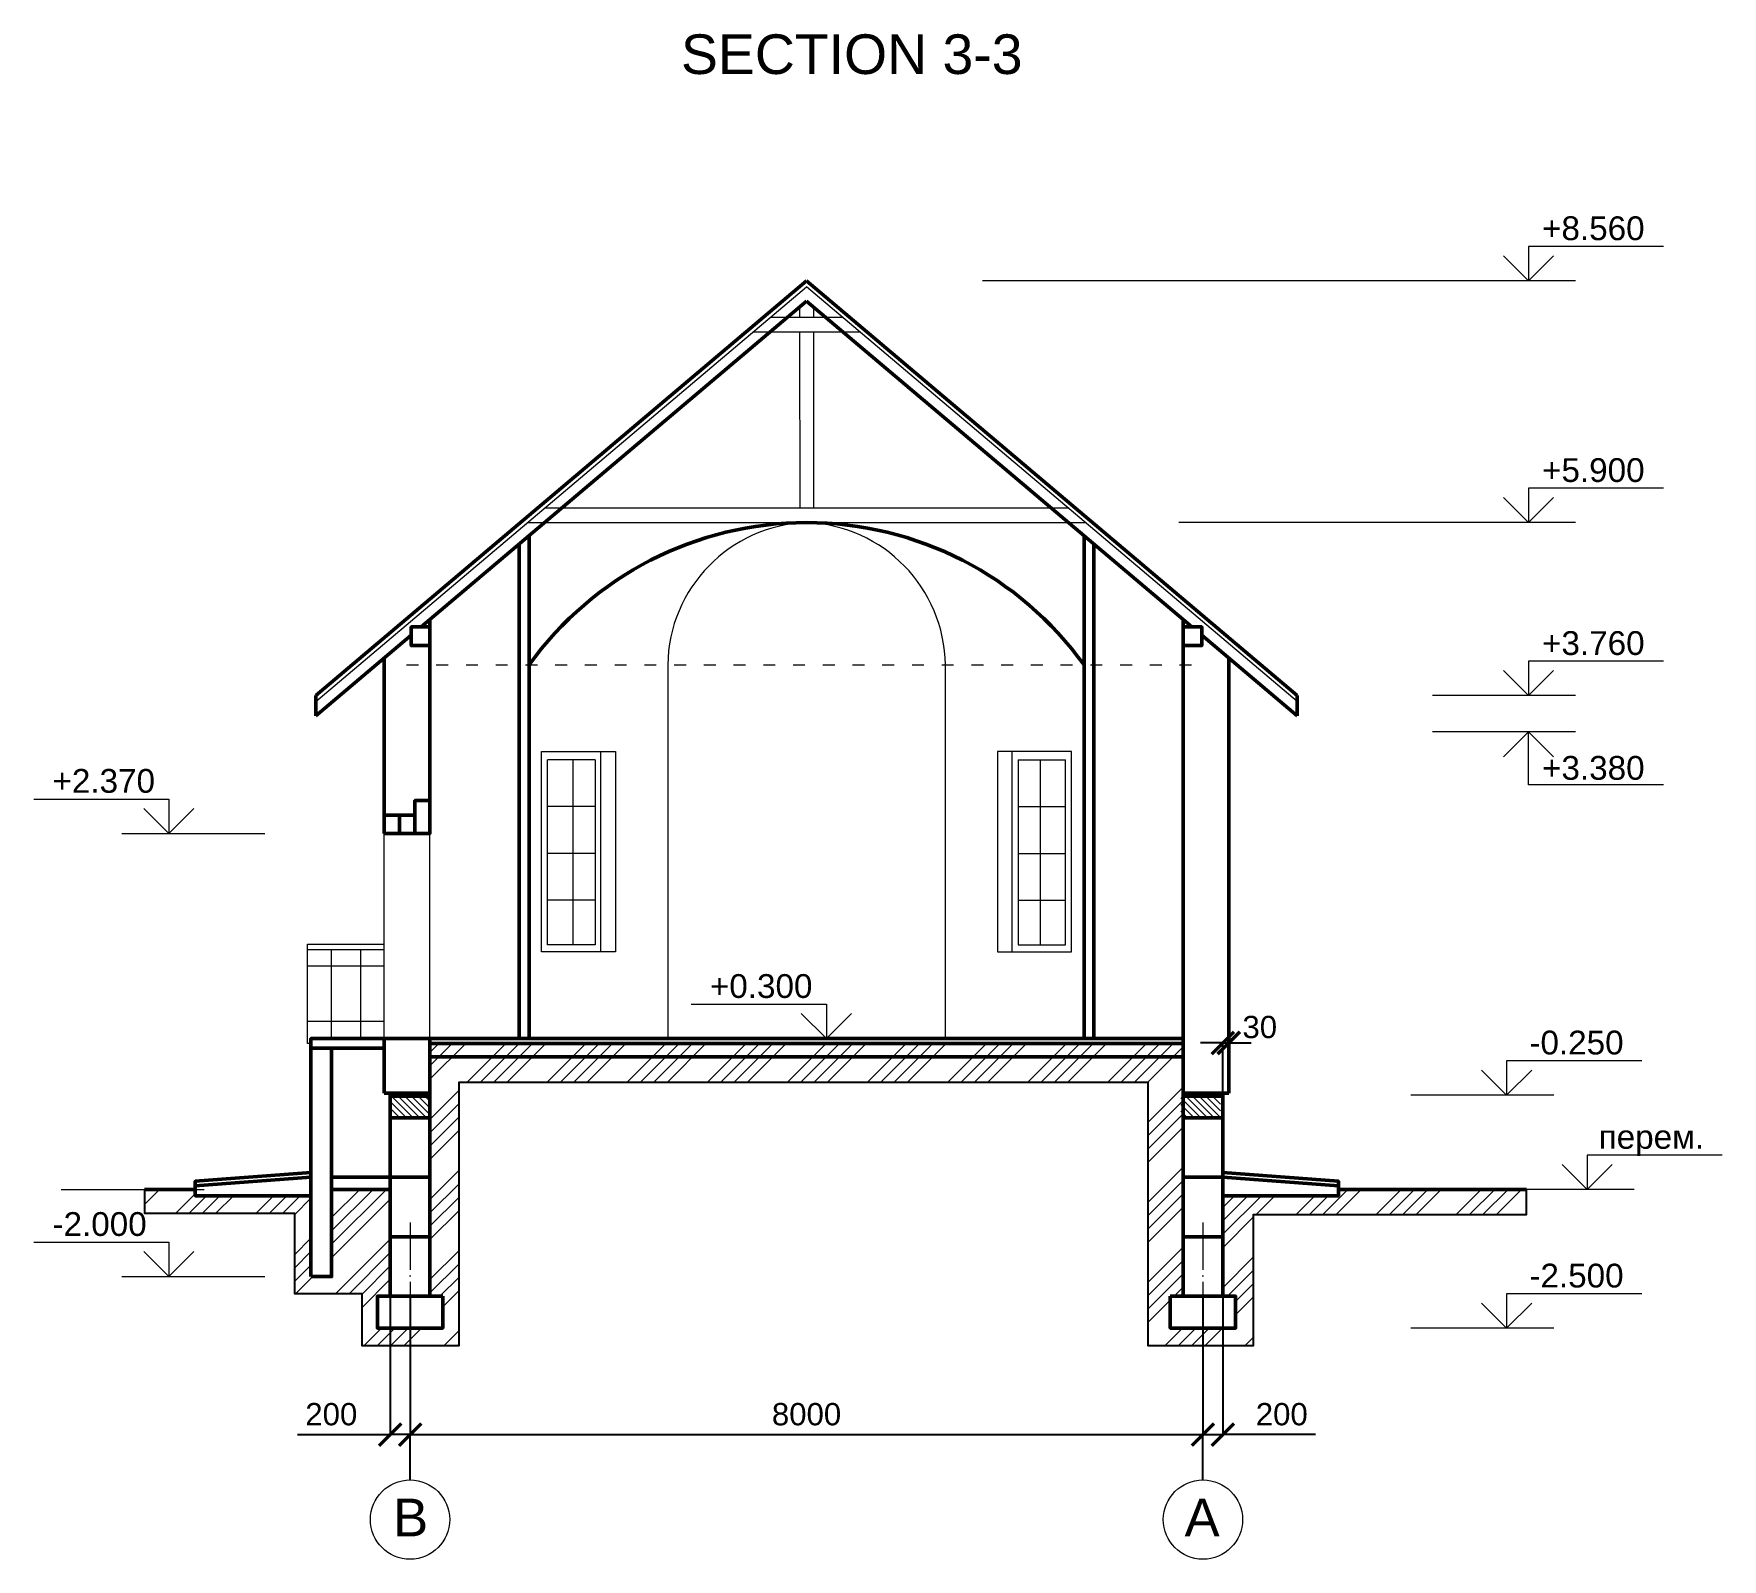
# Model space of a CAD drawing. Header units: millimetres. Extents: x 159 to 5807, y 71 to 6378.
# Drawn here: x 4103 to 5807, y 128 to 1667 of the extents above; entities that cross this region are included whole.
import ezdxf

# ---------------------------------------------------------------- set-up
doc = ezdxf.new("R2010")
doc.units = ezdxf.units.MM
doc.linetypes.add('ACAD_ISO03W100', pattern=[30, 12, -18])
doc.linetypes.add('ACAD_ISO04W100', pattern=[30, 24, -3, 0, -3])
for name, color, linetype, lineweight in [('dim', 4, 'Continuous', 13), ('fasad', 251, 'Continuous', 15), ('hatch', 253, 'Continuous', 5), ('wall', 5, 'Continuous', 50)]:
    doc.layers.add(name, color=color, linetype=linetype, lineweight=lineweight)
doc.styles.add('dim_st2', font='arial.ttf')
doc.styles.get("Standard").update_dxf_attribs({"font": 'arial.ttf'})
doc.dimstyles.new('dims_100', dxfattribs={"dimscale": 9, "dimtxt": 2.5, "dimasz": 2.5, "dimexe": 0, "dimexo": 0, "dimgap": 1, "dimtad": 1, "dimlfac": 10, "dimrnd": 5, "dimtxsty": 'dim_st2', "dimblk": '1q', "dimcen": 2.5, "dimadec": 0, "dimazin": 0, "dimtfac": 1, "dimtmove": 1, "dimatfit": 2, "dimldrblk": '1q', "dimfxl": 1, "dimarcsym": 0})
pattern_1 = [(135, (-149818.2657, -47871.83), (-3.36759605, -3.36759605), [])]

# ---------------------------------------------------------------- blocks, each defined once
blk = doc.blocks.new('1q')
at = {"color": 0, "linetype": 'ByBlock', "const_width": 0.15}
blk.add_lwpolyline([(-0.5, -0.5), (0.5, 0.5)], dxfattribs=at)
blk = doc.blocks.new('*D67')
at = {"layer": 'Defpoints', "color": 0, "transparency": 16777216}
for p in [(5282.8, 253.9), (4482.8, 208.2), (5282.8, 208.2)]:
    blk.add_point(p, dxfattribs=at)
at = {"layer": 'dim', "color": 0, "lineweight": -2, "transparency": 16777216}
for p, q in [((4482.8, 208.2), (4482.8, 253.9)), ((4482.8, 253.9), (5282.8, 253.9)), ((5282.8, 208.2), (5282.8, 253.9))]:
    blk.add_line(p, q, dxfattribs=at)
at = {"layer": 'dim', "color": 0, "lineweight": -2, "transparency": 16777216, "xscale": 22.5, "yscale": 22.5, "zscale": 22.5, "rotation": 180}
blk.add_blockref('1q', (4482.8, 253.9), dxfattribs=at)
at = {"layer": 'dim', "color": 0, "lineweight": -2, "transparency": 16777216, "xscale": 22.5, "yscale": 22.5, "zscale": 22.5}
blk.add_blockref('1q', (5282.8, 253.9), dxfattribs=at)
at = {"layer": 'dim', "color": 0, "transparency": 16777216, "insert": (4882.8, 274.4), "char_height": 22.5, "attachment_point": 5, "style": 'dim_st2'}
blk.add_mtext('8000', dxfattribs=at)
blk = doc.blocks.new('*D68')
at = {"layer": 'Defpoints', "color": 0, "transparency": 16777216}
for p in [(5308.8, 649.1), (5302.8, 598.5), (5308.8, 598.5)]:
    blk.add_point(p, dxfattribs=at)
at = {"layer": 'dim', "color": 0, "lineweight": -2, "transparency": 16777216}
for p, q in [((5302.8, 649.1), (5280.3, 649.1)), ((5302.8, 598.5), (5302.8, 649.1)), ((5302.8, 649.1), (5308.8, 649.1)), ((5308.8, 598.5), (5308.8, 649.1)), ((5308.8, 649.1), (5331.3, 649.1))]:
    blk.add_line(p, q, dxfattribs=at)
at = {"layer": 'dim', "color": 0, "lineweight": -2, "transparency": 16777216, "xscale": 22.5, "yscale": 22.5, "zscale": 22.5}
blk.add_blockref('1q', (5302.8, 649.1), dxfattribs=at)
at = {"layer": 'dim', "color": 0, "lineweight": -2, "transparency": 16777216, "xscale": 22.5, "yscale": 22.5, "zscale": 22.5, "rotation": 180}
blk.add_blockref('1q', (5308.8, 649.1), dxfattribs=at)
at = {"layer": 'dim', "color": 0, "transparency": 16777216, "insert": (5340.1, 665), "char_height": 22.5, "attachment_point": 5, "style": 'dim_st2'}
blk.add_mtext('30', dxfattribs=at)
blk = doc.blocks.new('*D82')
at = {"layer": 'Defpoints', "color": 0, "transparency": 16777216}
for p in [(4462.8, 393.5), (4482.8, 393.5), (4462.8, 253.9)]:
    blk.add_point(p, dxfattribs=at)
at = {"layer": 'dim', "color": 0, "lineweight": -2, "transparency": 16777216}
for p, q in [((4462.8, 393.5), (4462.8, 253.9)), ((4482.8, 393.5), (4482.8, 253.9)), ((4369.3, 253.9), (4462.8, 253.9)), ((4482.8, 253.9), (4462.8, 253.9))]:
    blk.add_line(p, q, dxfattribs=at)
at = {"layer": 'dim', "color": 0, "lineweight": -2, "transparency": 16777216, "xscale": 22.5, "yscale": 22.5, "zscale": 22.5, "rotation": 180}
blk.add_blockref('1q', (4462.8, 253.9), dxfattribs=at)
at = {"layer": 'dim', "color": 0, "lineweight": -2, "transparency": 16777216, "xscale": 22.5, "yscale": 22.5, "zscale": 22.5}
blk.add_blockref('1q', (4482.8, 253.9), dxfattribs=at)
at = {"layer": 'dim', "color": 0, "transparency": 16777216, "insert": (4403.3, 274.4), "char_height": 22.5, "attachment_point": 5, "style": 'dim_st2'}
blk.add_mtext('200', dxfattribs=at)
blk = doc.blocks.new('*D58')
at = {"layer": 'Defpoints', "color": 0, "transparency": 16777216}
for p in [(5282.8, 393.5), (5302.8, 393.5), (5302.8, 253.9)]:
    blk.add_point(p, dxfattribs=at)
at = {"layer": 'dim', "color": 0, "lineweight": -2, "transparency": 16777216}
for p, q in [((5282.8, 393.5), (5282.8, 253.9)), ((5302.8, 393.5), (5302.8, 253.9)), ((5282.8, 253.9), (5302.8, 253.9)), ((5396.3, 253.9), (5302.8, 253.9))]:
    blk.add_line(p, q, dxfattribs=at)
at = {"layer": 'dim', "color": 0, "lineweight": -2, "transparency": 16777216, "xscale": 22.5, "yscale": 22.5, "zscale": 22.5, "rotation": 180}
blk.add_blockref('1q', (5282.8, 253.9), dxfattribs=at)
at = {"layer": 'dim', "color": 0, "lineweight": -2, "transparency": 16777216, "xscale": 22.5, "yscale": 22.5, "zscale": 22.5}
blk.add_blockref('1q', (5302.8, 253.9), dxfattribs=at)
at = {"layer": 'dim', "color": 0, "transparency": 16777216, "insert": (5362.3, 274.4), "char_height": 22.5, "attachment_point": 5, "style": 'dim_st2'}
blk.add_mtext('200', dxfattribs=at)

msp = doc.modelspace()

# ---------------------------------------------------------------- hatches: boundary and pattern name
at = {"layer": 'hatch'}
h = msp.add_hatch(dxfattribs=at)
h.set_pattern_fill('ANSI34', color=256, scale=3, style=0)
h.set_pattern_definition([(45, (-149818.266, -47871.83), (-40.411153, 40.411153), []), (45, (-149804.795, -47871.83), (-40.411153, 40.411153), []), (45, (-149791.325, -47871.83), (-40.411153, 40.411153), []), (45, (-149777.855, -47871.83), (-40.411153, 40.411153), [])])
h.paths.add_polyline_path([(5262.7779, 623.5078), (5262.7779, 648.5078), (4502.7779, 648.5078), (4502.7779, 623.5078), (4502.7779, 595.5078), (4502.7779, 573.5078), (4502.7779, 393.5078), (4515.7513, 393.5078), (4515.7513, 361.4019), (4502.7779, 361.4019), (4502.7779, 343.89), (4532.1764, 343.89), (4532.1764, 609.5138), (5227.1308, 609.5138), (5227.1308, 343.89), (5262.7778, 343.89), (5262.7778, 361.4019), (5249.8044, 361.4019), (5249.8044, 393.5078), (5262.7778, 393.5078), (5262.7778, 453.5078), (5262.7779, 453.5078), (5262.7778, 453.5078), (5262.7778, 468.0844), (5262.7779, 468.0844)])
h.paths.add_polyline_path([(5333.847, 476.0804), (5609.2524, 476.0804), (5609.2524, 501.3394), (5573.6627, 501.3394), (5419.4461, 501.3394), (5419.4461, 494.9169), (5302.7779, 494.9169), (5302.7779, 393.5078), (5315.7515, 393.5078), (5315.7515, 361.4019), (5262.7778, 361.4019), (5262.7778, 343.89), (5333.847, 343.89)])
h.paths.add_polyline_path([(4462.7778, 501.3394), (4403.6442, 501.3394), (4403.6442, 413.4092), (4382.7779, 413.4092), (4382.7779, 494.9169), (4266.1095, 494.9169), (4266.1095, 501.3394), (4214.9001, 501.3394), (4214.9001, 477.4086), (4366.0848, 477.4086), (4366.0848, 396.4305), (4433.9927, 396.4305), (4433.9927, 343.89), (4502.7779, 343.89), (4502.7779, 361.4019), (4449.8042, 361.4019), (4449.8042, 393.5078), (4462.7778, 393.5078)])
h = msp.add_hatch(dxfattribs=at)
h.set_pattern_fill('ANSI31', color=256, scale=1.5, angle=90, style=0)
h.set_pattern_definition(pattern_1)
h.paths.add_polyline_path([(4502.7779, 595.5078), (4462.7779, 595.5078), (4462.7779, 573.5078), (4502.7779, 573.5078)])
h = msp.add_hatch(dxfattribs=at)
h.set_pattern_fill('ANSI31', color=256, scale=1.5, angle=90, style=0)
h.set_pattern_definition(pattern_1)
h.paths.add_polyline_path([(5260.3516, 595.5078), (5300.3516, 595.5078), (5300.3516, 573.5078), (5260.3516, 573.5078)])

# ---------------------------------------------------------------- linework, layer by layer
at = {"layer": 'Defpoints'}
msp.add_lwpolyline([(4214.9001, 501.3394), (4214.9001, 477.4086), (4366.0848, 477.4086), (4366.0848, 396.4305), (4433.9927, 396.4305), (4433.9927, 343.89), (4532.1764, 343.89), (4532.1764, 609.5138), (5227.1308, 609.5138), (5227.1308, 343.89), (5333.847, 343.89), (5333.847, 476.0804), (5609.2524, 476.0804), (5609.2524, 501.3394)], dxfattribs=at)
at = {"layer": 'dim'}
for p, q in [((5747.5379, 1452.6603), (5611.188, 1452.6603)), ((5611.188, 1452.6603), (5611.188, 1418.0164)), ((5611.188, 1418.0164), (5585.94, 1443.206)), ((5611.188, 1418.0164), (5636.436, 1443.206)), ((5658.6588, 1418.0164), (5060.3891, 1418.0164)), ((4846.504, 1381.3323), (4919.0518, 1381.3323)), ((4875.7809, 1391.6418), (4875.7862, 1381.3323)), ((4889.7809, 1391.6368), (4889.7862, 1381.3323)), ((4828.7614, 1366.3323), (4936.7944, 1366.3323)), ((4875.7938, 1366.3323), (4875.8841, 1189.0313)), ((4889.7938, 1366.3323), (4889.8841, 1189.0313)), ((5611.188, 1174.0313), (5585.94, 1199.2208)), ((5747.5379, 1208.6752), (5611.188, 1208.6752)), ((5611.188, 1208.6752), (5611.188, 1174.0313)), ((5611.188, 1174.0313), (5636.436, 1199.2208)), ((4619.0423, 1189.0313), (5146.5135, 1189.0313)), ((4601.2996, 1174.0313), (5164.2562, 1174.0313)), ((4875.8917, 1174.0313), (4875.8917, 1174.0278)), ((5658.6588, 1174.0313), (5258.4754, 1174.0313)), ((5611.188, 999.5078), (5585.94, 1024.6974)), ((5747.5379, 1034.1517), (5611.188, 1034.1517)), ((5611.188, 1034.1517), (5611.188, 999.5078)), ((5611.188, 999.5078), (5636.436, 1024.6974)), ((5658.6588, 999.5078), (5514.489, 999.5078)), ((5658.6588, 963.007), (5514.489, 963.007)), ((5611.188, 963.007), (5585.94, 937.8175)), ((5611.188, 909.4659), (5611.188, 963.007)), ((5611.188, 963.007), (5636.436, 937.8175)), ((5747.5379, 909.4659), (5611.188, 909.4659)), ((4103.0993, 895.1517), (4239.4493, 895.1517)), ((4239.4493, 895.1517), (4239.4493, 860.5078)), ((4239.4493, 860.5078), (4214.2013, 885.6974)), ((4239.4493, 860.5078), (4264.6973, 885.6974)), ((4191.9785, 860.5078), (4336.1483, 860.5078)), ((4766.428, 688.1517), (4902.7779, 688.1517)), ((4902.7779, 688.1517), (4902.7779, 653.5078)), ((4902.7779, 653.5078), (4877.5299, 678.6974)), ((4902.7779, 653.5078), (4928.0259, 678.6974)), ((5725.5415, 631.1517), (5589.1915, 631.1517)), ((5589.1915, 631.1517), (5589.1915, 596.5078)), ((5589.1915, 596.5078), (5563.9436, 621.6974)), ((5589.1915, 596.5078), (5614.4395, 621.6974)), ((5636.6623, 596.5078), (5492.4925, 596.5078)), ((5806.7117, 535.9833), (5670.3618, 535.9833)), ((5670.3618, 535.9833), (5670.3618, 501.3394)), ((5670.3618, 501.3394), (5645.1138, 526.5289)), ((5670.3618, 501.3394), (5695.6097, 526.5289)), ((4130.8664, 501.3394), (4275.0362, 501.3394)), ((5717.8325, 501.3394), (5573.6627, 501.3394)), ((4103.0993, 448.0531), (4239.4493, 448.0531)), ((4239.4493, 448.0531), (4239.4493, 413.4092)), ((4239.4493, 413.4092), (4214.2013, 438.5988)), ((4239.4493, 413.4092), (4264.6973, 438.5988)), ((4191.9785, 413.4092), (4336.1483, 413.4092)), ((5725.5415, 396.0458), (5589.1915, 396.0458)), ((5589.1915, 396.0458), (5589.1915, 361.4019)), ((5589.1915, 361.4019), (5563.9436, 386.5914)), ((5589.1915, 361.4019), (5614.4395, 386.5914)), ((5636.6623, 361.4019), (5492.4925, 361.4019))]:
    msp.add_line(p, q, dxfattribs=at)
at = {"layer": 'dim', "linetype": 'ACAD_ISO03W100'}
msp.add_line((4479.2111, 1030.4191), (5279.0692, 1030.4191), dxfattribs=at)
at = {"layer": 'dim', "linetype": 'ACAD_ISO04W100', "ltscale": 2}
for p, q in [((4482.7779, 468.0844), (4482.7779, 208.2221)), ((5282.7778, 468.0844), (5282.7778, 208.2221))]:
    msp.add_line(p, q, dxfattribs=at)
at = {"layer": 'dim', "color": 18, "true_color": 0x000000}
for centre in [(4482.7779, 168.2221), (5282.7778, 168.2221)]:
    msp.add_circle(centre, 40, dxfattribs=at)
at = {"layer": 'fasad'}
for p, q in [((4387.7482, 993.4904), (4882.7779, 1411.999)), ((5377.8076, 993.4904), (4882.7779, 1411.999)), ((4742.7779, 1030.4191), (4742.7779, 653.5078)), ((5022.7779, 1030.4191), (5022.7779, 653.5078)), ((4615.442, 740.9336), (4615.442, 943.007)), ((4615.442, 943.007), (4675.2721, 943.007)), ((4675.2721, 740.9336), (4675.2721, 943.007)), ((5090.2837, 740.9336), (5090.2837, 943.007)), ((5150.1138, 943.007), (5090.2837, 943.007)), ((5150.1138, 740.9336), (5150.1138, 943.007)), ((4669.3901, 934.6358), (4621.3241, 934.6358)), ((4621.3241, 748.1806), (4621.3241, 934.6358)), ((4647.1435, 934.6358), (4647.1435, 748.1806)), ((4669.3901, 934.6358), (4669.3901, 748.1806)), ((5096.1658, 934.6358), (5144.2317, 934.6358)), ((5096.1658, 934.6358), (5096.1658, 748.1806)), ((5118.4123, 934.6358), (5118.4123, 748.1806)), ((5144.2317, 748.1806), (5144.2317, 934.6358)), ((4669.3901, 887.4623), (4621.3241, 887.4623)), ((5096.1658, 887.4623), (5144.2317, 887.4623)), ((4456.7779, 653.5078), (4456.7779, 860.5078)), ((4502.7779, 653.5078), (4502.7779, 860.5078)), ((4669.3901, 840.2887), (4621.3241, 840.2887)), ((5096.1658, 840.2887), (5144.2317, 840.2887)), ((4669.3901, 793.1152), (4621.3241, 793.1152)), ((5096.1658, 793.1152), (5144.2317, 793.1152)), ((4379.2543, 743.4931), (4456.7779, 743.4931)), ((4403.312, 743.4931), (4403.312, 653.5078)), ((4432.7202, 743.4931), (4432.7202, 653.5078)), ((4675.2721, 740.9336), (4615.442, 740.9336)), ((4669.3901, 748.1806), (4621.3241, 748.1806)), ((5090.2837, 740.9336), (5150.1138, 740.9336)), ((5096.1658, 748.1806), (5144.2317, 748.1806)), ((4379.2543, 726.899), (4456.7779, 726.899)), ((4379.2543, 671.1675), (4456.7779, 671.1675))]:
    msp.add_line(p, q, dxfattribs=at)
for points in [[(4675.2721, 943.007), (4690.1778, 943.007), (4690.1778, 740.9336), (4675.2721, 740.9336)], [(5090.2837, 943.007), (5075.378, 943.007), (5075.378, 740.9336), (5090.2837, 740.9336)]]:
    msp.add_lwpolyline(points, close=True, dxfattribs=at)
msp.add_lwpolyline([(4382.7779, 648.6146), (4379.2543, 648.6146), (4379.2543, 748.6146), (4456.7779, 748.6146)], dxfattribs=at)
for centre, start, end in [((4888.2288, 1028.6721), 92.1475455, 179.3118623), ((4877.4406, 1028.6721), 0.6881377, 87.8524545)]:
    msp.add_arc(centre, 145.4614, start, end, dxfattribs=at)
at = {"layer": 'wall'}
for p, q in [((4387.7482, 999.5078), (4882.7779, 1418.0164)), ((5377.8076, 999.5078), (4882.7779, 1418.0164)), ((4493.9338, 1068.8202), (4882.7779, 1397.5573)), ((5271.622, 1068.8202), (4882.7779, 1397.5573)), ((4602.8548, 654.057), (4602.8548, 1160.9043)), ((5162.7578, 653.2251), (5162.7578, 1160.8563)), ((4592.7779, 653.5078), (4592.7779, 1152.3851)), ((5172.7779, 653.5078), (5172.7779, 1152.3851)), ((4502.7779, 860.5078), (4502.7779, 1076.2972)), ((5262.7779, 598.5078), (5262.7779, 1076.2972)), ((4387.7482, 979.0487), (4483.97, 1060.3966)), ((5377.8076, 979.0487), (5281.5859, 1060.3966)), ((4456.7779, 860.5078), (4456.7779, 1037.4078)), ((5308.7779, 598.5078), (5308.7779, 1037.4078)), ((4387.7482, 979.0487), (4387.7482, 999.5078)), ((5377.8076, 979.0487), (5377.8076, 999.5078)), ((4456.7779, 598.5078), (4456.7779, 653.5078)), ((4456.7779, 653.5078), (4502.7779, 653.5078)), ((4502.7779, 598.5078), (4502.7779, 653.5078)), ((4502.7779, 635.209), (5262.7779, 635.209)), ((4456.7779, 598.5078), (4502.7779, 598.5078)), ((5308.7779, 598.5078), (5262.7779, 598.5078)), ((5262.7777, 595.5078), (5302.7777, 595.5078)), ((4502.778, 573.5078), (4462.778, 573.5078)), ((5262.7777, 573.5078), (5302.7777, 573.5078)), ((4382.7779, 513.5079), (4266.1095, 504.7757)), ((4403.6442, 513.5079), (4462.7778, 513.5079)), ((4502.778, 513.5078), (4462.778, 513.5078)), ((5262.7777, 513.5078), (5302.7777, 513.5078)), ((5302.7777, 513.5079), (5419.4461, 504.7757)), ((4214.9001, 501.3394), (4266.1095, 501.3394)), ((4403.6442, 501.3394), (4462.7778, 501.3394)), ((5419.4461, 501.3394), (5609.2524, 501.3394)), ((4502.778, 453.5078), (4462.778, 453.5078)), ((5262.7777, 453.5078), (5302.7777, 453.5078))]:
    msp.add_line(p, q, dxfattribs=at)
for points in [[(4502.7779, 1068.8202), (4483.97, 1068.8202), (4483.97, 1049.9372), (4502.7779, 1049.9372)], [(5262.7779, 1068.8202), (5281.5859, 1068.8202), (5281.5859, 1049.9372), (5262.7779, 1049.9372)], [(4487.7291, 860.5078), (4502.7779, 860.5078), (4502.7779, 893.6173), (4487.7291, 893.6173)], [(4456.7779, 860.5078), (4472.2535, 860.5078), (4472.2535, 878.9579), (4456.7779, 878.9579)], [(4472.2535, 860.5078), (4487.7291, 860.5078), (4487.7291, 878.9579), (4472.2535, 878.9579)], [(4456.7779, 653.5078), (4382.7779, 653.5078), (4382.7779, 643.7214), (4456.7779, 643.7214)], [(4382.7779, 413.4092), (4403.6442, 413.4092), (4403.6442, 643.7214), (4382.7779, 643.7214)], [(4502.7778, 598.5078), (4462.7778, 598.5078), (4462.7778, 393.5078), (4502.7778, 393.5078)], [(4502.7779, 598.5078), (4462.7779, 598.5078), (4462.7779, 595.5078), (4502.7779, 595.5078)], [(5262.7779, 598.5078), (5302.7779, 598.5078), (5302.7779, 393.5078), (5262.7779, 393.5078)], [(4502.7779, 595.5078), (4462.7779, 595.5078), (4462.7779, 573.5078), (4502.7779, 573.5078)], [(4382.7779, 494.9169), (4266.1095, 494.9169), (4266.1095, 509.5643), (4382.7779, 518.2965)], [(5302.7777, 494.9169), (5419.4461, 494.9169), (5419.4461, 509.5643), (5302.7777, 518.2965)], [(4515.7513, 393.5078), (4449.8042, 393.5078), (4449.8042, 361.4019), (4515.7513, 361.4019)], [(5249.8044, 393.5078), (5315.7515, 393.5078), (5315.7515, 361.4019), (5249.8044, 361.4019)]]:
    msp.add_lwpolyline(points, close=True, dxfattribs=at)
for points in [[(4502.7779, 860.5078), (4456.7779, 860.5078)], [(4502.7779, 653.5078), (5262.7779, 653.5078)], [(4502.7779, 648.5078), (5262.7779, 648.5078)]]:
    msp.add_lwpolyline(points, dxfattribs=at)
msp.add_arc((4882.8063, 829.3624), 344.6689, 35.6853008, 144.3146992, dxfattribs=at)

# ---------------------------------------------------------------- texts
at = {"layer": 'dim'}
for s, height, p in [('SECTION 3-3', 40, (4756.1147, 1626.5813)), ('+8.560', 24, (5624.9177, 1458.9803)), ('+5.900', 24, (5624.9177, 1214.9952)), ('+3.760', 24, (5624.9177, 1040.4717)), ('+3.380', 24, (5624.9177, 914.5682)), ('+2.370', 24, (4121.976, 901.4717)), ('+0.300', 24, (4785.3047, 694.4717)), ('-0.250', 24, (5612.1382, 637.4717)), ('перем.', 24, (5682.0615, 542.3033)), ('-2.000', 24, (4121.976, 454.3731)), ('-2.500', 24, (5612.1382, 402.3657))]:
    msp.add_text(s, height=height, dxfattribs=at).set_placement(p)
at = {"layer": 'dim', "color": 18, "true_color": 0x000000, "char_height": 38, "attachment_point": 5, "style": 'dim_st2'}
for s, insert in [('B', (4483.3839, 170.3013)), ('{\\fArial|b0|i0|c204|p34;А}', (5281.9359, 170.3013))]:
    msp.add_mtext(s, dxfattribs=dict(at, insert=insert))

# ---------------------------------------------------------------- dimensions: what is measured, and where the dimension line sits
at = {"layer": 'dim'}
dim = msp.add_linear_dim(base=(5308.7779, 649.1484), p1=(5302.7779, 598.5078), p2=(5308.7779, 598.5078), text='30', dimstyle='dims_100', dxfattribs=at)
dim.commit()
dim.dimension.update_dxf_attribs({"geometry": '*D68', "text_midpoint": (5340.1188, 644.5248), "dimtype": 160})
dim = msp.add_linear_dim(base=(4462.7778, 253.8798), p1=(4482.7778, 393.5078), p2=(4462.7778, 393.5078), dimstyle='dims_100', dxfattribs=at)
dim.commit()
dim.dimension.update_dxf_attribs({"geometry": '*D82', "text_midpoint": (4403.2967, 252.4368), "dimtype": 160})
dim = msp.add_linear_dim(base=(5302.7779, 253.8798), p1=(5282.7779, 393.5078), p2=(5302.7779, 393.5078), angle=180, dimstyle='dims_100', dxfattribs=at)
dim.commit()
dim.dimension.update_dxf_attribs({"geometry": '*D58', "text_midpoint": (5362.259, 252.4368), "dimtype": 160})
dim = msp.add_linear_dim(base=(5282.7778, 253.8798), p1=(4482.7779, 208.2221), p2=(5282.7778, 208.2221), dimstyle='dims_100', dxfattribs=at)
dim.commit()
dim.dimension.update_dxf_attribs({"geometry": '*D67', "text_midpoint": (4882.7779, 274.3677)})

doc.saveas('drawing.dxf')
